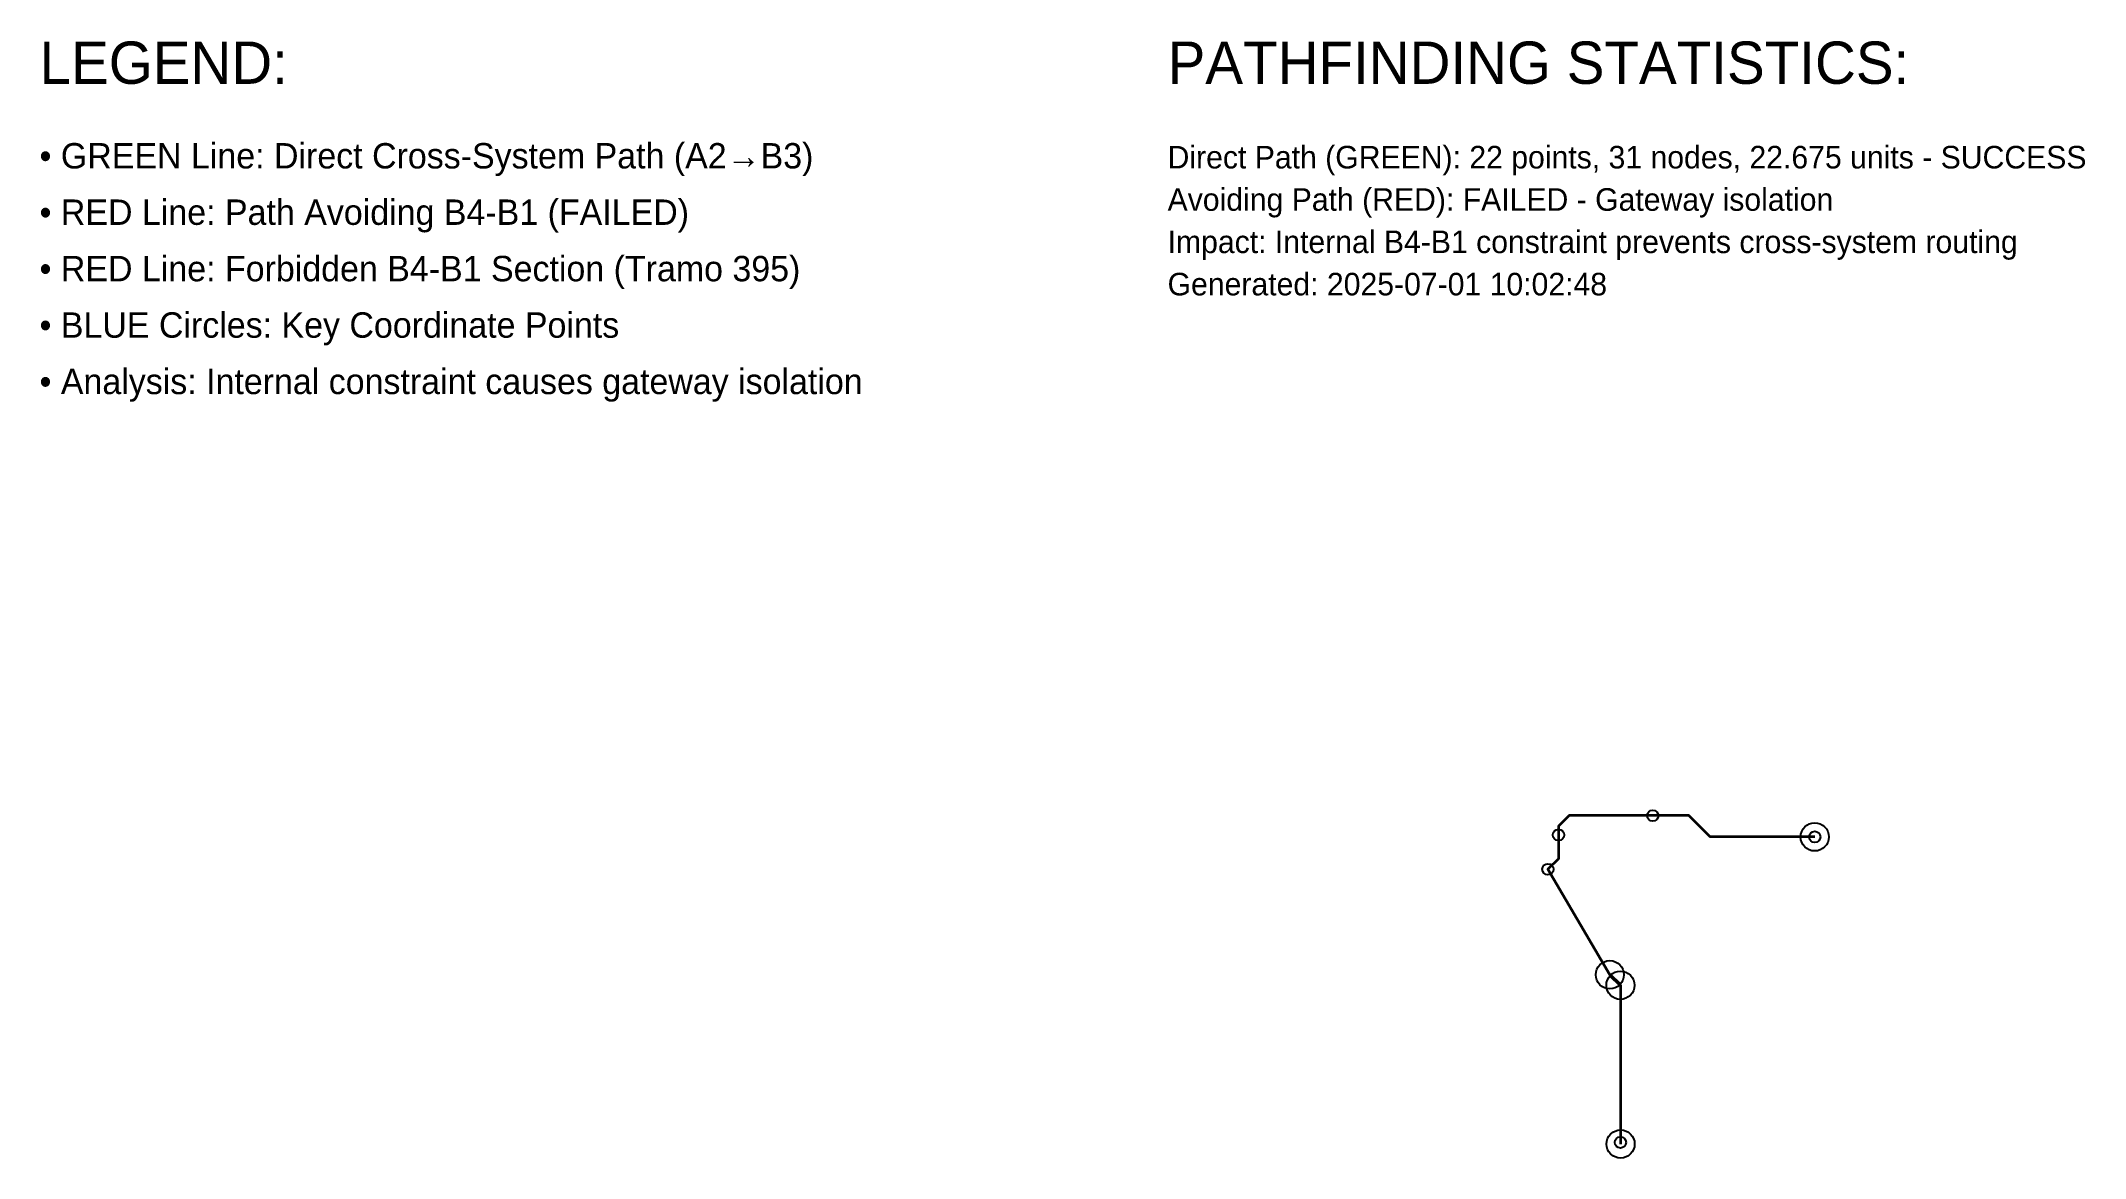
# Model space of a CAD drawing. Header units: metres. Extents: x 120 to 206, y 2 to 172.
# Drawn here: x 120 to 192.5, y 1.9 to 41.5 of the extents above.
import ezdxf

# ---------------------------------------------------------------- set-up
doc = ezdxf.new("R2010")
doc.units = ezdxf.units.M
for name, color, linetype in [('DIRECT_PATH', 3, 'Continuous'), ('FORBIDDEN_SECTION', 1, 'Continuous'), ('KEY_POINTS', 5, 'Continuous'), ('LEGEND', 4, 'Continuous'), ('STATISTICS', 2, 'Continuous')]:
    doc.layers.add(name, color=color, linetype=linetype)

msp = doc.modelspace()

# ---------------------------------------------------------------- linework, layer by layer
at = {"layer": 'DIRECT_PATH', "lineweight": 35}
msp.add_polyline3d([(182.946, 13.304, 157.295), (179.234, 13.304, 157.295), (178.858, 13.68, 157.295), (178.482, 14.056, 157.295), (177.381, 14.056, 157.295), (177.202, 14.056, 157.221), (176.958, 14.056, 156.977), (176.709, 14.056, 156.874), (174.237, 14.056, 156.874), (173.861, 13.68, 156.874), (173.861, 13.375, 156.874), (173.861, 13.126, 156.77), (173.861, 13.092, 156.737), (173.861, 12.843, 156.634), (173.861, 12.53, 156.634), (173.485, 12.154, 156.634), (175.682, 8.418, 153.96), (176.058, 8.042, 153.96), (176.058, 7.592, 153.96), (176.058, 2.924, 153.96), (176.058, 2.474, 153.96), (176.062, 2.416, 153.96)], dxfattribs=at)
at = {"layer": 'DIRECT_PATH'}
for centre in [(177.202, 14.056, 157.221), (173.861, 13.375, 156.874), (182.946, 13.304, 157.295), (173.485, 12.154, 156.634), (176.058, 2.474, 153.96)]:
    msp.add_circle(centre, 0.2, dxfattribs=at)
at = {"layer": 'FORBIDDEN_SECTION', "lineweight": 50}
msp.add_line((176.058, 8.042, 153.96), (175.682, 8.418, 153.96), dxfattribs=at)
at = {"layer": 'KEY_POINTS'}
for centre in [(182.946, 13.304, 157.295), (175.682, 8.418, 153.96), (176.058, 8.042, 153.96), (176.062, 2.416, 153.96)]:
    msp.add_circle(centre, 0.5, dxfattribs=at)

# ---------------------------------------------------------------- texts
at = {"layer": 'LEGEND'}
for s, height, p in [('LEGEND:', 1.5, (120, 40, 150)), ('• GREEN Line: Direct Cross-System Path (A2→B3)', 0.9, (120, 37, 150)), ('• RED Line: Path Avoiding B4-B1 (FAILED)', 0.9, (120, 35, 150)), ('• RED Line: Forbidden B4-B1 Section (Tramo 395)', 0.9, (120, 33, 150)), ('• BLUE Circles: Key Coordinate Points', 0.9, (120, 31, 150)), ('• Analysis: Internal constraint causes gateway isolation', 0.9, (120, 29, 150))]:
    msp.add_text(s, height=height, dxfattribs=at).set_placement(p)
at = {"layer": 'STATISTICS'}
for s, height, p in [('PATHFINDING STATISTICS:', 1.5, (160, 40, 150)), ('Direct Path (GREEN): 22 points, 31 nodes, 22.675 units - SUCCESS', 0.8, (160, 37, 150)), ('Avoiding Path (RED): FAILED - Gateway isolation', 0.8, (160, 35.5, 150)), ('Impact: Internal B4-B1 constraint prevents cross-system routing', 0.8, (160, 34, 150)), ('Generated: 2025-07-01 10:02:48', 0.8, (160, 32.5, 150))]:
    msp.add_text(s, height=height, dxfattribs=at).set_placement(p)

doc.saveas('drawing.dxf')
